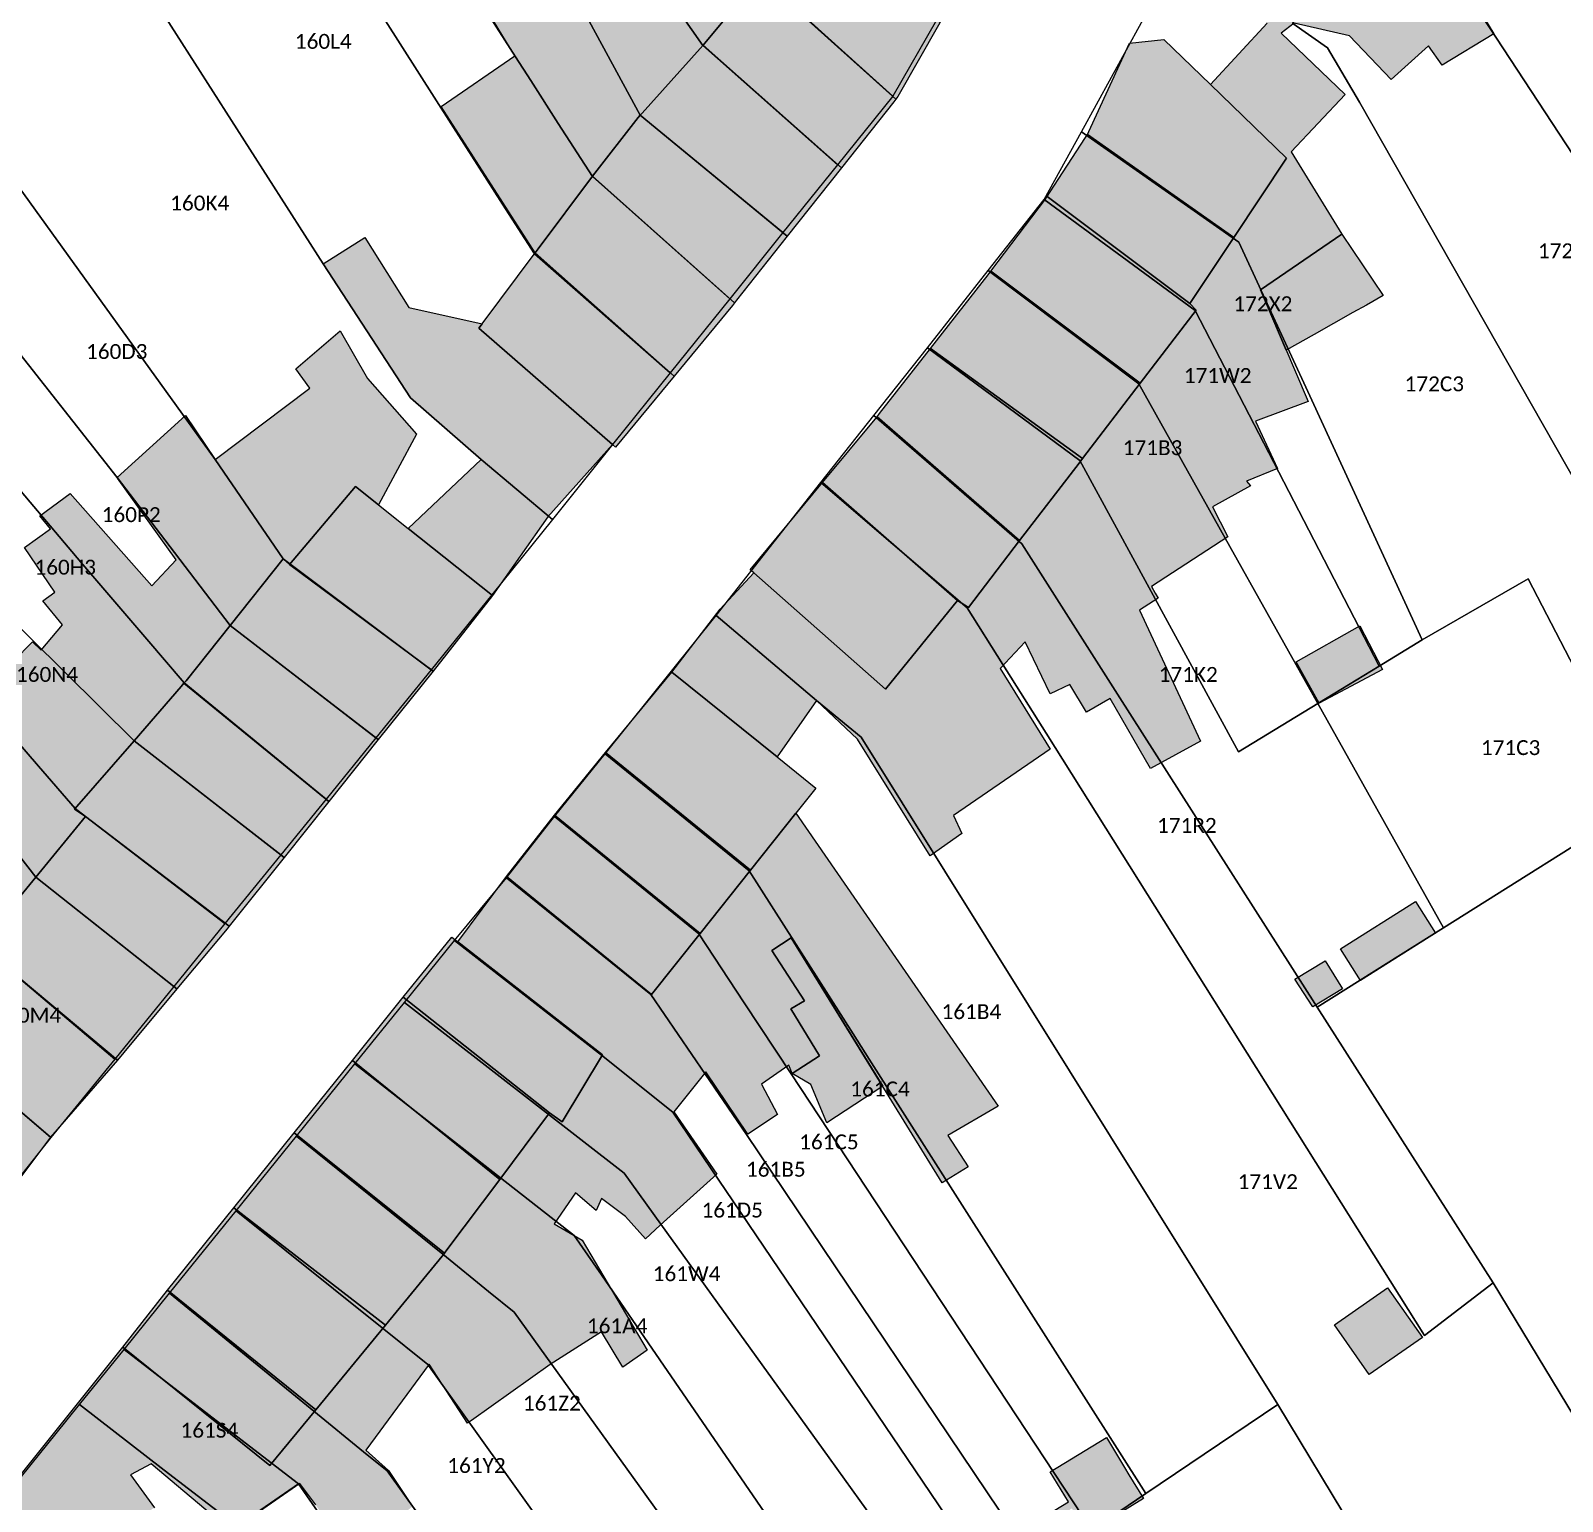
# Model space of a CAD drawing. Header units: metres. Extents: x 113120 to 240396, y 120329 to 242116.
# Drawn here: x 113439.7 to 113522, y 121585.9 to 121664.9 of the extents above; entities that cross this region are included whole.
import ezdxf

# ---------------------------------------------------------------- set-up
doc = ezdxf.new("R2010")
doc.units = ezdxf.units.M
doc.header["$LTSCALE"] = 3
for name, color, linetype, lineweight in [('Bpn_CaPa', 78, 'Continuous', 0), ('Bpn_ReBu', 4, 'Continuous', 0), ('Bpt_CaNu', 7, 'Continuous', 0), ('Hachure bâtiment', 11, 'Continuous', 0)]:
    doc.layers.add(name, color=color, linetype=linetype, lineweight=lineweight)
doc.styles.add('Legend', font='')
doc.styles.get('Legend').set_extended_font_data('Calibri')

msp = doc.modelspace()

# ---------------------------------------------------------------- hatches: boundary and pattern name
at = {"layer": 'Hachure bâtiment'}
h = msp.add_hatch(color=256, dxfattribs=at)
h.dxf.hatch_style = 1
h.paths.add_polyline_path([(113519.867, 121692.901), (113522.372, 121688.787), (113520.967, 121687.284), (113523.217, 121685.084), (113523.993, 121686.05), (113526.417, 121682.334), (113525.217, 121681.834), (113526.817, 121680.851), (113525.75, 121679.051), (113521.067, 121681.401), (113520.067, 121679.784), (113521.434, 121679.084), (113520.067, 121676.151), (113521.517, 121675.001), (113524.634, 121672.518), (113524.317, 121671.984), (113525.348, 121671.066), (113526.467, 121670.068), (113524.534, 121668.018), (113523.034, 121669.184), (113524, 121670.051), (113519.034, 121674.201), (113517.95, 121675.001), (113517.174, 121675.574), (113516.9, 121675.001), (113515.367, 121671.801), (113518.567, 121668.984), (113516.634, 121667.451), (113518.284, 121664.701), (113515.517, 121663.018), (113514.784, 121664.051), (113512.784, 121662.251), (113510.534, 121664.601), (113507.567, 121665.268), (113506.867, 121664.734), (113510.317, 121661.434), (113507.417, 121658.368), (113510.134, 121653.951), (113505.767, 121650.951), (113508.317, 121644.951), (113505.5, 121643.901), (113506.684, 121641.368), (113505.017, 121640.684), (113505.217, 121640.434), (113503.184, 121639.301), (113504, 121637.684), (113499.917, 121635.018), (113500.114, 121634.673), (113500.272, 121634.398), (113499.267, 121633.751), (113502.534, 121626.718), (113499.85, 121625.251), (113497.684, 121629.001), (113496.417, 121628.268), (113495.517, 121629.768), (113494.467, 121629.251), (113493.117, 121632.051), (113491.784, 121630.618), (113494.467, 121626.284), (113489.284, 121622.718), (113489.717, 121621.751), (113488.017, 121620.568), (113484.117, 121626.818), (113481.917, 121628.901), (113479.804, 121625.875), (113474.143, 121630.43), (113476.743, 121633.803), (113478.551, 121635.755), (113485.617, 121629.501), (113489.484, 121634.268), (113490.084, 121633.901), (113492.83, 121637.487), (113496.019, 121641.651), (113496.202, 121641.89), (113499.302, 121645.934), (113502.317, 121649.868), (113501.967, 121650.218), (113504.334, 121653.768), (113507.167, 121658.018), (113503.075, 121661.976), (113506.117, 121665.268), (113502.396, 121669.089), (113511.217, 121667.101), (113512.517, 121672.701), (113513.25, 121672.568), (113513.75, 121675.001), (113514.417, 121678.118), (113513.85, 121678.284), (113514.947, 121682.393), (113515.005, 121682.61), (113515.04, 121682.782), (113515.886, 121686.918), (113516.775, 121691.264), (113516.82, 121691.484), (113516.841, 121691.633), (113517.099, 121693.484)])
h.paths.add_polyline_path([(113521.068, 121681.401), (113525.75, 121679.051), (113524.323, 121676.807), (113521.434, 121679.084), (113520.067, 121679.784)], flags=16)
h = msp.add_hatch(color=256, dxfattribs=at)
h.dxf.hatch_style = 1
h.paths.add_polyline_path([(113494.517, 121681.218), (113492.967, 121675.001), (113492.835, 121674.482), (113492.084, 121675.001), (113485.284, 121679.718), (113483.085, 121676.424), (113482.93, 121676.171), (113482.384, 121675.001), (113480.827, 121671.691), (113480.731, 121671.487), (113480.667, 121671.351), (113478.967, 121667.934), (113478.883, 121667.767), (113478.743, 121667.598), (113475.928, 121664.202), (113475.832, 121664.086), (113475.681, 121663.919), (113472.556, 121660.442), (113472.455, 121660.33), (113472.347, 121660.204), (113469.884, 121657.051), (113466.972, 121653.16), (113466.805, 121652.936), (113461.761, 121660.798), (113465.717, 121663.518), (113463.293, 121667.537), (113466.967, 121669.851), (113468.5, 121667.601), (113469.967, 121668.651), (113470.75, 121667.434), (113472.617, 121668.651), (113471.35, 121670.484), (113474.884, 121672.951), (113474.284, 121673.984), (113475.8, 121675.001), (113477.634, 121676.251), (113478.567, 121675.001), (113479.284, 121674.018), (113479.934, 121675.001), (113476.284, 121679.834), (113478.567, 121681.618), (113478.1, 121682.101), (113479.309, 121684.035), (113480.671, 121683.082), (113479.434, 121680.918), (113481.367, 121678.401), (113483.217, 121681.368), (113480.762, 121683.276), (113481.684, 121685.868)])
h = msp.add_hatch(color=256, dxfattribs=at)
h.dxf.hatch_style = 1
h.paths.add_polyline_path([(113488.567, 121665.334), (113488.477, 121665.17), (113486.286, 121661.335), (113486.186, 121661.199), (113478.883, 121667.767), (113478.967, 121667.934), (113480.667, 121671.351), (113480.731, 121671.487)], flags=17)
h = msp.add_hatch(color=256, dxfattribs=at)
h.dxf.hatch_style = 1
h.paths.add_polyline_path([(113486.186, 121661.199), (113486.07, 121661.052), (113483.254, 121657.498), (113475.832, 121664.086), (113475.928, 121664.202), (113478.743, 121667.598), (113478.883, 121667.767)], flags=17)
h = msp.add_hatch(color=256, dxfattribs=at)
h.dxf.hatch_style = 1
h.paths.add_polyline_path([(113483.254, 121657.498), (113480.351, 121653.833), (113472.455, 121660.33), (113472.556, 121660.442), (113475.681, 121663.919), (113475.832, 121664.086)], flags=17)
h = msp.add_hatch(color=256, dxfattribs=at)
h.dxf.hatch_style = 1
h.paths.add_polyline_path([(113503.075, 121661.976), (113507.167, 121658.018), (113504.334, 121653.768), (113496.466, 121659.29), (113496.538, 121659.447), (113498.734, 121664.201), (113500.567, 121664.401)], flags=17)
h = msp.add_hatch(color=256, dxfattribs=at)
h.dxf.hatch_style = 1
h.paths.add_polyline_path([(113480.351, 121653.833), (113477.628, 121650.396), (113477.515, 121650.253), (113469.884, 121657.051), (113472.347, 121660.204), (113472.455, 121660.33)])
h = msp.add_hatch(color=256, dxfattribs=at)
h.dxf.hatch_style = 1
h.paths.add_polyline_path([(113504.334, 121653.768), (113501.967, 121650.218), (113494.315, 121655.97), (113494.438, 121656.159), (113496.365, 121659.134), (113496.466, 121659.29)], flags=17)
h = msp.add_hatch(color=256, dxfattribs=at)
h.dxf.hatch_style = 1
h.paths.add_polyline_path([(113477.515, 121650.253), (113477.404, 121650.114), (113474.273, 121646.313), (113466.805, 121652.936), (113466.972, 121653.16), (113469.884, 121657.051)])
h = msp.add_hatch(color=256, dxfattribs=at)
h.dxf.hatch_style = 1
h.paths.add_polyline_path([(113501.967, 121650.218), (113502.317, 121649.868), (113499.302, 121645.934), (113491.285, 121651.95), (113494.217, 121655.818), (113494.315, 121655.97)], flags=17)
h = msp.add_hatch(color=256, dxfattribs=at)
h.dxf.hatch_style = 1
h.paths.add_polyline_path([(113460.034, 121650.001), (113463.96, 121649.136), (113463.784, 121648.901), (113470.96, 121642.652), (113467.498, 121638.766), (113464.527, 121634.533), (113459.996, 121638.145), (113463.917, 121641.851), (113460.117, 121645.151), (113455.434, 121652.351), (113457.667, 121653.768)])
h = msp.add_hatch(color=256, dxfattribs=at)
h.dxf.hatch_style = 1
h.paths.add_polyline_path([(113507.143, 121647.715), (113505.767, 121650.951), (113510.134, 121653.951), (113512.347, 121650.643), (113511.448, 121650.137), (113510.726, 121649.731), (113508.644, 121648.56)], flags=17)
h = msp.add_hatch(color=256, dxfattribs=at)
h.dxf.hatch_style = 1
h.paths.add_polyline_path([(113474.273, 121646.313), (113471.134, 121642.501), (113470.96, 121642.652), (113463.784, 121648.901), (113463.96, 121649.136), (113466.805, 121652.936)])
h = msp.add_hatch(color=256, dxfattribs=at)
h.dxf.hatch_style = 1
h.paths.add_polyline_path([(113499.302, 121645.934), (113496.202, 121641.89), (113488.039, 121647.797), (113491.134, 121651.751), (113491.285, 121651.95)], flags=17)
h = msp.add_hatch(color=256, dxfattribs=at)
h.dxf.hatch_style = 1
h.paths.add_polyline_path([(113457.817, 121646.201), (113460.434, 121643.201), (113458.406, 121639.413), (113457.167, 121640.401), (113453.617, 121636.201), (113453.284, 121636.501), (113450.435, 121632.933), (113448.065, 121629.965), (113447.953, 121629.824), (113447.805, 121629.654), (113445.275, 121626.741), (113442.084, 121623.068), (113442.667, 121622.668), (113439.994, 121619.423), (113436.984, 121615.768), (113434.842, 121617.734), (113433.122, 121620.288), (113432.817, 121620.751), (113435.334, 121622.518), (113434.684, 121623.368), (113435.834, 121624.168), (113435.417, 121624.801), (113437.484, 121625.968), (113435.717, 121627.901), (113439.817, 121632.051), (113440.284, 121631.601), (113441.434, 121632.968), (113440.384, 121634.251), (113441.017, 121634.718), (113439.384, 121637.118), (113440.784, 121638.118), (113440.217, 121638.818), (113441.834, 121640.018), (113446.234, 121635.051), (113447.534, 121636.451), (113444.387, 121640.84), (113444.367, 121640.868), (113448.034, 121644.201), (113449.634, 121641.851), (113454.717, 121645.668), (113453.967, 121646.718), (113456.334, 121648.751)])
h = msp.add_hatch(color=256, dxfattribs=at)
h.dxf.hatch_style = 1
h.paths.add_polyline_path([(113496.202, 121641.89), (113496.019, 121641.651), (113492.83, 121637.487), (113485.17, 121644.132), (113485.309, 121644.309), (113488.039, 121647.797)], flags=17)
h = msp.add_hatch(color=256, dxfattribs=at)
h.dxf.hatch_style = 1
h.paths.add_polyline_path([(113492.83, 121637.487), (113490.084, 121633.901), (113489.484, 121634.268), (113482.249, 121640.602), (113485.067, 121644.001), (113485.17, 121644.132)], flags=17)
h = msp.add_hatch(color=256, dxfattribs=at)
h.dxf.hatch_style = 1
h.paths.add_polyline_path([(113458.406, 121639.413), (113459.996, 121638.145), (113464.527, 121634.533), (113461.331, 121630.471), (113453.617, 121636.201), (113457.167, 121640.401)])
h = msp.add_hatch(color=256, dxfattribs=at)
h.dxf.hatch_style = 1
h.paths.add_polyline_path([(113489.484, 121634.268), (113485.617, 121629.501), (113478.551, 121635.755), (113478.367, 121635.918), (113482.249, 121640.602)], flags=17)
h = msp.add_hatch(color=256, dxfattribs=at)
h.dxf.hatch_style = 1
h.paths.add_polyline_path([(113453.617, 121636.201), (113461.331, 121630.471), (113458.384, 121626.801), (113450.435, 121632.933), (113453.284, 121636.501)])
h = msp.add_hatch(color=256, dxfattribs=at)
h.dxf.hatch_style = 1
h.paths.add_polyline_path([(113458.384, 121626.801), (113455.736, 121623.483), (113447.953, 121629.824), (113448.065, 121629.965), (113450.435, 121632.933)], flags=17)
h = msp.add_hatch(color=256, dxfattribs=at)
h.dxf.hatch_style = 1
h.paths.add_polyline_path([(113512.317, 121630.568), (113508.917, 121628.751), (113507.676, 121630.985), (113511.1, 121632.91)], flags=17)
h = msp.add_hatch(color=256, dxfattribs=at)
h.dxf.hatch_style = 1
h.paths.add_polyline_path([(113479.804, 121625.875), (113481.884, 121624.201), (113480.814, 121622.856), (113478.369, 121619.783), (113470.582, 121626.102), (113474.143, 121630.43)])
h = msp.add_hatch(color=256, dxfattribs=at)
h.dxf.hatch_style = 1
h.paths.add_polyline_path([(113455.736, 121623.483), (113453.332, 121620.47), (113445.275, 121626.741), (113447.805, 121629.654), (113447.953, 121629.824)], flags=17)
h = msp.add_hatch(color=256, dxfattribs=at)
h.dxf.hatch_style = 1
h.paths.add_polyline_path([(113415.917, 121625.501), (113415.084, 121624.851), (113416.267, 121623.318), (113418.734, 121624.918), (113420.017, 121623.251), (113419.017, 121622.468), (113420.534, 121620.368), (113417.417, 121618.151), (113418.235, 121616.934), (113419.467, 121615.101), (113420.984, 121615.918), (113422.134, 121614.268), (113422.967, 121614.801), (113423.934, 121613.268), (113424.967, 121613.851), (113426.234, 121612.001), (113428.042, 121613.134), (113431.284, 121608.701), (113428.717, 121606.701), (113431.084, 121603.268), (113433.917, 121605.068), (113431.517, 121608.668), (113434.608, 121610.739), (113440.788, 121605.45), (113436.595, 121599.888), (113434.984, 121601.318), (113434.184, 121600.368), (113435.717, 121598.951), (113434.034, 121596.851), (113431.134, 121593.018), (113429.159, 121596.012), (113426.517, 121600.018), (113425.767, 121599.568), (113423.384, 121603.101), (113424.117, 121603.518), (113420.481, 121608.499), (113418.217, 121611.601), (113418.617, 121611.851), (113416.034, 121615.568), (113415.567, 121615.318), (113413.455, 121618.254), (113410.784, 121621.968), (113411.134, 121622.218), (113409.485, 121624.734), (113414.184, 121627.818)])
h = msp.add_hatch(color=256, dxfattribs=at)
h.dxf.hatch_style = 1
h.paths.add_polyline_path([(113453.332, 121620.47), (113450.53, 121616.962), (113450.39, 121616.786), (113442.667, 121622.668), (113442.084, 121623.068), (113445.275, 121626.741)], flags=17)
h = msp.add_hatch(color=256, dxfattribs=at)
h.dxf.hatch_style = 1
h.paths.add_polyline_path([(113478.369, 121619.783), (113475.666, 121616.385), (113467.855, 121622.747), (113470.582, 121626.102)])
h = msp.add_hatch(color=256, dxfattribs=at)
h.dxf.hatch_style = 1
h.paths.add_polyline_path([(113480.617, 121608.868), (113482.084, 121609.818), (113480.534, 121612.351), (113481.284, 121612.768), (113479.517, 121615.468), (113480.567, 121616.151), (113485.474, 121608.185), (113482.469, 121606.219), (113481.615, 121608.274)], flags=16)
h.paths.add_polyline_path([(113491.667, 121607.118), (113488.967, 121605.551), (113490.067, 121603.851), (113488.667, 121603.001), (113480.567, 121616.151), (113479.517, 121615.468), (113481.284, 121612.768), (113480.534, 121612.351), (113482.084, 121609.818), (113480.617, 121608.868), (113480.434, 121609.318), (113478.967, 121608.301), (113479.834, 121606.668), (113478.234, 121605.618), (113475.984, 121608.968), (113474.267, 121606.818), (113476.567, 121603.468), (113473.531, 121600.722), (113472.734, 121600.001), (113471.667, 121601.201), (113470.384, 121602.168), (113470.084, 121601.518), (113468.984, 121602.468), (113467.834, 121600.801), (113469.334, 121599.918), (113472.834, 121594.018), (113471.517, 121593.101), (113470.367, 121595.001), (113467.617, 121593.251), (113463.388, 121590.246), (113463.184, 121590.101), (113461.117, 121593.268), (113457.717, 121588.651), (113458.934, 121587.551), (113460.217, 121585.618), (113456.884, 121582.868), (113455.034, 121585.701), (113454.167, 121586.851), (113450.484, 121584.301), (113446.184, 121587.918), (113445.084, 121587.318), (113446.367, 121585.551), (113444.317, 121584.318), (113446.155, 121581.554), (113448.984, 121577.301), (113451.817, 121579.001), (113454.267, 121575.151), (113447.2, 121570.168), (113444.683, 121573.933), (113441.817, 121578.218), (113437.066, 121584.693), (113444.666, 121594.175), (113452.567, 121587.818), (113455.034, 121590.818), (113458.771, 121595.364), (113461.819, 121599.07), (113461.941, 121599.219), (113462.076, 121599.399), (113464.914, 121603.186), (113467.584, 121606.751), (113468.267, 121606.268), (113470.434, 121609.868), (113462.659, 121615.947), (113465.272, 121619.456), (113473.067, 121613.118), (113475.666, 121616.385), (113478.369, 121619.783), (113480.814, 121622.856)])
h = msp.add_hatch(color=256, dxfattribs=at)
h.dxf.hatch_style = 1
h.paths.add_polyline_path([(113450.39, 121616.786), (113450.267, 121616.639), (113447.571, 121613.414), (113439.994, 121619.423), (113442.667, 121622.668)], flags=17)
h = msp.add_hatch(color=256, dxfattribs=at)
h.dxf.hatch_style = 1
h.paths.add_polyline_path([(113475.666, 121616.385), (113473.067, 121613.118), (113465.272, 121619.456), (113467.855, 121622.747)], flags=17)
h = msp.add_hatch(color=256, dxfattribs=at)
h.dxf.hatch_style = 1
h.paths.add_polyline_path([(113447.571, 121613.414), (113444.717, 121610.001), (113444.376, 121609.593), (113436.984, 121615.768), (113439.994, 121619.423)])
h = msp.add_hatch(color=256, dxfattribs=at)
h.dxf.hatch_style = 1
h.paths.add_polyline_path([(113515.167, 121616.401), (113511.134, 121613.868), (113510.067, 121615.568), (113514.084, 121618.101)])
h = msp.add_hatch(color=256, dxfattribs=at)
h.dxf.hatch_style = 1
h.paths.add_polyline_path([(113436.984, 121615.768), (113444.376, 121609.593), (113440.788, 121605.45), (113434.608, 121610.739), (113430.188, 121614.522), (113434.842, 121617.734)])
h = msp.add_hatch(color=256, dxfattribs=at)
h.dxf.hatch_style = 1
h.paths.add_polyline_path([(113462.659, 121615.947), (113470.434, 121609.868), (113468.267, 121606.268), (113467.584, 121606.751), (113459.733, 121612.969), (113462.334, 121616.201)], flags=17)
h = msp.add_hatch(color=256, dxfattribs=at)
h.dxf.hatch_style = 1
h.paths.add_polyline_path([(113510.167, 121613.418), (113508.567, 121612.451), (113507.612, 121613.941), (113509.234, 121614.918)])
h = msp.add_hatch(color=256, dxfattribs=at)
h.dxf.hatch_style = 1
h.paths.add_polyline_path([(113467.584, 121606.751), (113464.914, 121603.186), (113456.998, 121609.569), (113459.733, 121612.969)], flags=17)
h = msp.add_hatch(color=256, dxfattribs=at)
h.dxf.hatch_style = 1
h.paths.add_polyline_path([(113464.914, 121603.186), (113462.076, 121599.399), (113461.941, 121599.219), (113453.877, 121605.69), (113456.998, 121609.569)], flags=17)
h = msp.add_hatch(color=256, dxfattribs=at)
h.dxf.hatch_style = 1
h.paths.add_polyline_path([(113461.941, 121599.219), (113461.819, 121599.07), (113458.771, 121595.364), (113450.639, 121601.664), (113453.877, 121605.69)], flags=17)
h = msp.add_hatch(color=256, dxfattribs=at)
h.dxf.hatch_style = 1
h.paths.add_polyline_path([(113458.771, 121595.364), (113455.034, 121590.818), (113447.072, 121597.231), (113450.639, 121601.664)], flags=17)
h = msp.add_hatch(color=256, dxfattribs=at)
h.dxf.hatch_style = 1
h.paths.add_polyline_path([(113455.034, 121590.818), (113452.567, 121587.818), (113444.666, 121594.175), (113447.072, 121597.231)], flags=17)
h = msp.add_hatch(color=256, dxfattribs=at)
h.dxf.hatch_style = 1
h.paths.add_polyline_path([(113514.467, 121594.701), (113511.6, 121592.701), (113509.734, 121595.368), (113512.584, 121597.368)])
h = msp.add_hatch(color=256, dxfattribs=at)
h.dxf.hatch_style = 1
h.paths.add_polyline_path([(113496.384, 121584.351), (113494.417, 121583.084), (113493.667, 121584.268), (113495.634, 121585.518)], flags=16)
h.paths.add_polyline_path([(113498.699, 121587.328), (113499.48, 121586.046), (113498.255, 121585.3), (113496.64, 121584.317), (113496.47, 121584.213), (113494.176, 121582.816), (113493.166, 121584.478), (113495.459, 121585.874), (113494.476, 121587.489), (113497.485, 121589.321), (113498.468, 121587.707)])

# ---------------------------------------------------------------- linework, layer by layer
at = {"layer": 'Bpn_CaPa'}
for points in [[(113457.237, 121692.86), (113457.522, 121692.411), (113459.817, 121688.784), (113462.639, 121684.325), (113465.264, 121680.2), (113467.035, 121677.417), (113468.489, 121675.111), (113472.618, 121668.65), (113475.818, 121664.067), (113483.053, 121657.671), (113480.116, 121654.024), (113472.456, 121660.329), (113469.475, 121665.808), (113468.501, 121667.6), (113449.106, 121697.538), (113451.497, 121699.325), (113452.616, 121700.161), (113457.237, 121692.86)], [(113477.262, 121650.478), (113469.887, 121657.048), (113468.053, 121659.893), (113466.573, 121662.191), (113465.75, 121663.467), (113445.627, 121694.938), (113449.106, 121697.538), (113468.501, 121667.6), (113469.475, 121665.808), (113472.456, 121660.329), (113480.116, 121654.024), (113477.262, 121650.478)], [(113474.061, 121646.503), (113466.773, 121652.892), (113465.059, 121655.562), (113463.692, 121657.692), (113462.421, 121659.672), (113441.711, 121692.179), (113442.835, 121693.017), (113443.811, 121693.647), (113444.435, 121694.05), (113445.627, 121694.938), (113465.75, 121663.467), (113466.573, 121662.191), (113468.053, 121659.893), (113469.887, 121657.048), (113477.262, 121650.478), (113474.061, 121646.503)], [(113474.061, 121646.503), (113471.035, 121642.743), (113467.736, 121638.622), (113463.918, 121641.85), (113460.118, 121645.15), (113455.435, 121652.35), (113433.754, 121686.232), (113434.283, 121686.628), (113435.18, 121687.326), (113438.094, 121689.478), (113441.711, 121692.179), (113462.421, 121659.672), (113463.692, 121657.692), (113465.059, 121655.562), (113466.773, 121652.892), (113474.061, 121646.503)], [(113430.306, 121683.664), (113433.754, 121686.232), (113455.435, 121652.35), (113460.118, 121645.15), (113463.918, 121641.85), (113467.736, 121638.622), (113464.49, 121634.567), (113461.225, 121630.55), (113453.285, 121636.5), (113449.635, 121641.85), (113429.114, 121670.306), (113426.688, 121673.67), (113431.964, 121677.425), (113428.744, 121682.497), (113430.306, 121683.664)], [(113488.371, 121665.442), (113486.016, 121661.353), (113478.901, 121667.799), (113473.276, 121675.429), (113472.079, 121677.144), (113470.269, 121679.681), (113468.311, 121682.541), (113469.235, 121683.25), (113471.268, 121684.6), (113474.881, 121680.088), (113476.445, 121677.788), (113477.163, 121676.732), (113480.732, 121671.486), (113488.371, 121665.442)], [(113468.311, 121682.541), (113470.269, 121679.681), (113472.079, 121677.144), (113473.276, 121675.429), (113478.901, 121667.799), (113486.016, 121661.353), (113483.053, 121657.671), (113475.818, 121664.067), (113472.618, 121668.65), (113468.489, 121675.111), (113467.035, 121677.417), (113465.264, 121680.2), (113468.311, 121682.541)], [(113546.696, 121636.364), (113539.788, 121631.932), (113513.175, 121672.505), (113503.076, 121674.949), (113504.434, 121679.93), (113514.351, 121678.097), (113523.446, 121670.607), (113525.401, 121668.997), (113546.696, 121636.364)], [(113539.788, 121631.932), (113530.847, 121626.299), (113511.078, 121661.022), (113509.353, 121663.952), (113507.501, 121665.247), (113508.07, 121667.774), (113501.534, 121669.247), (113503.076, 121674.949), (113513.175, 121672.505), (113539.788, 121631.932)], [(113429.135, 121660.233), (113426.635, 121663.417), (113424.168, 121666.567), (113429.114, 121670.306), (113449.635, 121641.85), (113453.285, 121636.5), (113461.225, 121630.55), (113458.258, 121626.898), (113450.436, 121632.932), (113446.92, 121637.53), (113444.368, 121640.867), (113432.646, 121655.756), (113429.135, 121660.233)], [(113526.347, 121623.466), (113520.143, 121635.428), (113514.452, 121632.162), (113508.517, 121645.029), (113504.604, 121653.511), (113496.152, 121659.443), (113499.376, 121665.317), (113501.534, 121669.247), (113508.07, 121667.774), (113507.501, 121665.247), (113509.353, 121663.952), (113511.078, 121661.022), (113530.847, 121626.299), (113526.347, 121623.466)], [(113514.452, 121632.162), (113512.142, 121630.752), (113505.943, 121642.719), (113502.251, 121649.847), (113494.151, 121655.797), (113496.152, 121659.443), (113504.604, 121653.511), (113508.517, 121645.029), (113514.452, 121632.162)], [(113491.144, 121651.986), (113494.151, 121655.797), (113502.251, 121649.847), (113505.943, 121642.719), (113512.142, 121630.752), (113508.846, 121628.74), (113503.874, 121637.624), (113499.236, 121645.913), (113491.144, 121651.986)], [(113432.646, 121655.756), (113444.368, 121640.867), (113446.92, 121637.53), (113450.436, 121632.932), (113458.258, 121626.898), (113455.583, 121623.608), (113447.972, 121629.847), (113445.964, 121632.188), (113442.415, 121636.325), (113428.813, 121652.413), (113432.646, 121655.756)], [(113427.035, 121645.117), (113424.268, 121648.45), (113428.813, 121652.413), (113442.415, 121636.325), (113445.964, 121632.188), (113447.972, 121629.847), (113455.583, 121623.608), (113453.149, 121620.612), (113445.276, 121626.74), (113428.501, 121643.333), (113427.035, 121645.117)], [(113491.144, 121651.986), (113499.236, 121645.913), (113503.874, 121637.624), (113508.846, 121628.74), (113504.58, 121626.136), (113499.783, 121634.953), (113497.926, 121638.367), (113496.068, 121641.78), (113487.878, 121647.846), (113491.144, 121651.986)], [(113508.846, 121628.74), (113515.587, 121616.694), (113508.812, 121612.43), (113498.085, 121629.25), (113492.947, 121637.308), (113485.001, 121644.2), (113487.878, 121647.846), (113496.068, 121641.78), (113497.926, 121638.367), (113499.783, 121634.953), (113504.58, 121626.136), (113508.846, 121628.74)], [(113427.035, 121645.117), (113428.501, 121643.333), (113445.276, 121626.74), (113453.149, 121620.612), (113450.147, 121616.919), (113442.668, 121622.667), (113442.11, 121623.096), (113440.138, 121625.38), (113435.814, 121630.389), (113424.721, 121643.256), (113427.035, 121645.117)], [(113482.161, 121640.601), (113485.001, 121644.2), (113492.947, 121637.308), (113498.085, 121629.25), (113508.812, 121612.43), (113518.251, 121597.63), (113514.568, 121594.797), (113494.25, 121627.143), (113491.934, 121630.83), (113490.018, 121633.88), (113482.161, 121640.601)], [(113422.585, 121641.65), (113424.721, 121643.256), (113435.814, 121630.389), (113440.138, 121625.38), (113442.11, 121623.096), (113442.668, 121622.667), (113450.147, 121616.919), (113447.405, 121613.545), (113439.995, 121619.422), (113428.668, 121634.017), (113425.568, 121637.767), (113422.585, 121641.65)], [(113482.161, 121640.601), (113490.018, 121633.88), (113491.934, 121630.83), (113494.25, 121627.143), (113514.568, 121594.797), (113518.251, 121597.63), (113532.542, 121574.034), (113521.42, 121567.01), (113514.143, 121578.662), (113510.75, 121584.36), (113506.687, 121591.1), (113484.318, 121626.929), (113481.917, 121628.9), (113476.525, 121633.458), (113478.389, 121635.82), (113482.161, 121640.601)], [(113526.347, 121623.466), (113515.587, 121616.694), (113508.846, 121628.74), (113512.142, 121630.752), (113514.452, 121632.162), (113520.143, 121635.428), (113526.347, 121623.466)], [(113424.818, 121631.467), (113428.668, 121634.017), (113439.995, 121619.422), (113447.405, 121613.545), (113444.233, 121609.642), (113436.958, 121615.79), (113434.866, 121617.752), (113432.25, 121621.192), (113429.535, 121624.783), (113427.095, 121628.175), (113424.818, 121631.467)], [(113470.58, 121626.029), (113476.525, 121633.458), (113481.917, 121628.9), (113484.318, 121626.929), (113506.687, 121591.1), (113499.611, 121586.324), (113484.754, 121609.639), (113483.883, 121611.005), (113478.303, 121619.762), (113470.58, 121626.029)], [(113467.854, 121622.673), (113470.58, 121626.029), (113478.303, 121619.762), (113483.883, 121611.005), (113484.754, 121609.639), (113499.611, 121586.324), (113496.698, 121584.341), (113480.552, 121608.848), (113478.037, 121612.665), (113475.6, 121616.364), (113467.854, 121622.673)], [(113465.28, 121619.374), (113467.854, 121622.673), (113475.6, 121616.364), (113478.037, 121612.665), (113480.552, 121608.848), (113496.698, 121584.341), (113493.779, 121582.354), (113478.168, 121605.597), (113473.022, 121613.119), (113465.28, 121619.374)], [(113465.28, 121619.374), (113473.022, 121613.119), (113478.168, 121605.597), (113493.779, 121582.354), (113491.701, 121580.94), (113474.201, 121606.797), (113470.368, 121609.848), (113462.485, 121616.011), (113465.28, 121619.374)], [(113434.866, 121617.752), (113436.958, 121615.79), (113444.233, 121609.642), (113440.811, 121605.432), (113437.769, 121608.034), (113434.609, 121610.738), (113430.184, 121614.525), (113432.627, 121616.244), (113434.866, 121617.752)], [(113489.118, 121579.182), (113484.25, 121585.94), (113482.604, 121588.225), (113473.556, 121600.784), (113471.585, 121603.521), (113459.793, 121612.679), (113462.485, 121616.011), (113470.368, 121609.848), (113474.201, 121606.797), (113491.701, 121580.94), (113489.118, 121579.182)], [(113489.118, 121579.182), (113485.176, 121576.498), (113470.369, 121598.054), (113468.913, 121600.175), (113457.132, 121609.386), (113459.793, 121612.679), (113471.585, 121603.521), (113473.556, 121600.784), (113482.604, 121588.225), (113484.25, 121585.94), (113489.118, 121579.182)], [(113457.132, 121609.386), (113468.913, 121600.175), (113470.369, 121598.054), (113485.176, 121576.498), (113481.547, 121574.029), (113465.694, 121596.053), (113464.314, 121597.17), (113461.848, 121599.165), (113454.003, 121605.514), (113457.132, 121609.386)], [(113420.983, 121590.298), (113429.134, 121596.049), (113431.719, 121597.799), (113433.516, 121599.055), (113430.577, 121602.929), (113435.008, 121606.074), (113437.769, 121608.034), (113440.811, 121605.432), (113438.298, 121602.27), (113431.135, 121593.017), (113425.768, 121586.217), (113423.733, 121586.3), (113420.983, 121590.298)], [(113450.759, 121601.499), (113454.003, 121605.514), (113461.848, 121599.165), (113464.314, 121597.17), (113465.694, 121596.053), (113481.547, 121574.029), (113477.005, 121570.937), (113461.051, 121593.247), (113458.599, 121595.213), (113450.759, 121601.499)], [(113450.759, 121601.499), (113458.599, 121595.213), (113461.051, 121593.247), (113477.005, 121570.937), (113472.81, 121568.081), (113458.868, 121587.53), (113457.602, 121588.563), (113454.927, 121590.747), (113447.18, 121597.07), (113450.759, 121601.499)], [(113472.81, 121568.081), (113468.968, 121565.523), (113466.074, 121569.671), (113462.8, 121574.363), (113461.856, 121575.716), (113459.733, 121578.758), (113458.646, 121580.317), (113457.015, 121582.653), (113456.014, 121584.088), (113454.101, 121586.83), (113452.635, 121587.96), (113449.291, 121590.536), (113444.736, 121594.045), (113447.18, 121597.07), (113454.927, 121590.747), (113457.602, 121588.563), (113458.868, 121587.53), (113472.81, 121568.081)], [(113444.736, 121594.045), (113449.291, 121590.536), (113452.635, 121587.96), (113454.101, 121586.83), (113450.813, 121584.567), (113446.893, 121587.568), (113442.347, 121591.09), (113444.736, 121594.045)], [(113431.552, 121571.343), (113429.178, 121574.792), (113430.489, 121576.415), (113441.095, 121589.54), (113442.347, 121591.09), (113446.893, 121587.568), (113450.813, 121584.567), (113446.188, 121581.385), (113441.689, 121578.29), (113433.194, 121572.447), (113431.552, 121571.343)], [(113481.547, 121574.029), (113485.176, 121576.498), (113489.118, 121579.182), (113491.701, 121580.94), (113493.779, 121582.354), (113496.698, 121584.341), (113499.611, 121586.324), (113506.687, 121591.1), (113510.75, 121584.36), (113482.224, 121565.313), (113480.151, 121568.38), (113461.116, 121555.555), (113457.805, 121553.323), (113449.873, 121547.979), (113447.516, 121551.436), (113456.133, 121557.121), (113463.26, 121561.805), (113468.968, 121565.523), (113472.81, 121568.081), (113477.005, 121570.937), (113481.547, 121574.029)], [(113431.552, 121571.343), (113433.194, 121572.447), (113441.689, 121578.29), (113446.188, 121581.385), (113450.813, 121584.567), (113454.101, 121586.83), (113456.014, 121584.088), (113457.015, 121582.653), (113455.654, 121581.721), (113448.214, 121576.628), (113444.417, 121574.032), (113436.029, 121568.287), (113434.416, 121567.183), (113431.552, 121571.343)]]:
    msp.add_lwpolyline(points, close=True, dxfattribs=at)
msp.add_lwpolyline([(113524.064, 121562.769), (113521.42, 121567.01), (113532.542, 121574.034), (113518.251, 121597.63), (113508.812, 121612.43), (113515.587, 121616.694), (113526.347, 121623.466)], dxfattribs=at)
at = {"layer": 'Bpn_ReBu'}
for points in [[(113488.567, 121665.334), (113488.477, 121665.17), (113486.286, 121661.335), (113486.186, 121661.199), (113478.883, 121667.767), (113478.967, 121667.934), (113480.667, 121671.351), (113480.731, 121671.487), (113488.567, 121665.334)], [(113486.186, 121661.199), (113486.07, 121661.052), (113483.254, 121657.498), (113475.832, 121664.086), (113475.928, 121664.202), (113478.743, 121667.598), (113478.883, 121667.767), (113486.186, 121661.199)], [(113483.254, 121657.498), (113480.351, 121653.833), (113472.455, 121660.33), (113472.556, 121660.442), (113475.681, 121663.919), (113475.832, 121664.086), (113483.254, 121657.498)], [(113503.075, 121661.976), (113507.167, 121658.018), (113504.334, 121653.768), (113496.466, 121659.29), (113496.538, 121659.447), (113498.734, 121664.201), (113500.567, 121664.401), (113503.075, 121661.976)], [(113480.351, 121653.833), (113477.628, 121650.396), (113477.515, 121650.253), (113469.884, 121657.051), (113472.347, 121660.204), (113472.455, 121660.33), (113480.351, 121653.833)], [(113504.334, 121653.768), (113501.967, 121650.218), (113494.315, 121655.97), (113494.438, 121656.159), (113496.365, 121659.134), (113496.466, 121659.29), (113504.334, 121653.768)], [(113477.515, 121650.253), (113477.404, 121650.114), (113474.273, 121646.313), (113466.805, 121652.936), (113466.972, 121653.16), (113469.884, 121657.051), (113477.515, 121650.253)], [(113501.967, 121650.218), (113502.317, 121649.868), (113499.302, 121645.934), (113491.285, 121651.95), (113494.217, 121655.818), (113494.315, 121655.97), (113501.967, 121650.218)], [(113460.034, 121650.001), (113463.96, 121649.136), (113463.784, 121648.901), (113470.96, 121642.652), (113467.498, 121638.766), (113464.527, 121634.533), (113459.996, 121638.145), (113463.917, 121641.851), (113460.117, 121645.151), (113455.434, 121652.351), (113457.667, 121653.768), (113460.034, 121650.001)], [(113507.143, 121647.715), (113505.767, 121650.951), (113510.134, 121653.951), (113512.347, 121650.643), (113511.448, 121650.137), (113510.726, 121649.731), (113508.644, 121648.56), (113507.143, 121647.715)], [(113474.273, 121646.313), (113471.134, 121642.501), (113470.96, 121642.652), (113463.784, 121648.901), (113463.96, 121649.136), (113466.805, 121652.936), (113474.273, 121646.313)], [(113499.302, 121645.934), (113496.202, 121641.89), (113488.039, 121647.797), (113491.134, 121651.751), (113491.285, 121651.95), (113499.302, 121645.934)], [(113496.202, 121641.89), (113496.019, 121641.651), (113492.83, 121637.487), (113485.17, 121644.132), (113485.309, 121644.309), (113488.039, 121647.797), (113496.202, 121641.89)], [(113492.83, 121637.487), (113490.084, 121633.901), (113489.484, 121634.268), (113482.249, 121640.602), (113485.067, 121644.001), (113485.17, 121644.132), (113492.83, 121637.487)], [(113458.406, 121639.413), (113459.996, 121638.145), (113464.527, 121634.533), (113461.331, 121630.471), (113453.617, 121636.201), (113457.167, 121640.401), (113458.406, 121639.413)], [(113489.484, 121634.268), (113485.617, 121629.501), (113478.551, 121635.755), (113478.367, 121635.918), (113482.249, 121640.602), (113489.484, 121634.268)], [(113453.617, 121636.201), (113461.331, 121630.471), (113458.384, 121626.801), (113450.435, 121632.933), (113453.284, 121636.501), (113453.617, 121636.201)], [(113458.384, 121626.801), (113455.736, 121623.483), (113447.953, 121629.824), (113448.065, 121629.965), (113450.435, 121632.933), (113458.384, 121626.801)], [(113512.317, 121630.568), (113508.917, 121628.751), (113507.676, 121630.985), (113511.1, 121632.91), (113512.317, 121630.568)], [(113479.804, 121625.875), (113481.884, 121624.201), (113480.814, 121622.856), (113478.369, 121619.783), (113470.582, 121626.102), (113474.143, 121630.43), (113479.804, 121625.875)], [(113455.736, 121623.483), (113453.332, 121620.47), (113445.275, 121626.741), (113447.805, 121629.654), (113447.953, 121629.824), (113455.736, 121623.483)], [(113453.332, 121620.47), (113450.53, 121616.962), (113450.39, 121616.786), (113442.667, 121622.668), (113442.084, 121623.068), (113445.275, 121626.741), (113453.332, 121620.47)], [(113478.369, 121619.783), (113475.666, 121616.385), (113467.855, 121622.747), (113470.582, 121626.102), (113478.369, 121619.783)], [(113450.39, 121616.786), (113450.267, 121616.639), (113447.571, 121613.414), (113439.994, 121619.423), (113442.667, 121622.668), (113450.39, 121616.786)], [(113475.666, 121616.385), (113473.067, 121613.118), (113465.272, 121619.456), (113467.855, 121622.747), (113475.666, 121616.385)], [(113447.571, 121613.414), (113444.717, 121610.001), (113444.376, 121609.593), (113436.984, 121615.768), (113439.994, 121619.423), (113447.571, 121613.414)], [(113515.167, 121616.401), (113511.134, 121613.868), (113510.067, 121615.568), (113514.084, 121618.101), (113515.167, 121616.401)], [(113436.984, 121615.768), (113444.376, 121609.593), (113440.788, 121605.45), (113434.608, 121610.739), (113430.188, 121614.522), (113434.842, 121617.734), (113436.984, 121615.768)], [(113462.659, 121615.947), (113470.434, 121609.868), (113468.267, 121606.268), (113467.584, 121606.751), (113459.733, 121612.969), (113462.334, 121616.201), (113462.659, 121615.947)], [(113480.617, 121608.868), (113482.084, 121609.818), (113480.534, 121612.351), (113481.284, 121612.768), (113479.517, 121615.468), (113480.567, 121616.151), (113485.474, 121608.185), (113482.469, 121606.219), (113481.615, 121608.274), (113480.617, 121608.868)], [(113510.167, 121613.418), (113508.567, 121612.451), (113507.612, 121613.941), (113509.234, 121614.918), (113510.167, 121613.418)], [(113467.584, 121606.751), (113464.914, 121603.186), (113456.998, 121609.569), (113459.733, 121612.969), (113467.584, 121606.751)], [(113464.914, 121603.186), (113462.076, 121599.399), (113461.941, 121599.219), (113453.877, 121605.69), (113456.998, 121609.569), (113464.914, 121603.186)], [(113461.941, 121599.219), (113461.819, 121599.07), (113458.771, 121595.364), (113450.639, 121601.664), (113453.877, 121605.69), (113461.941, 121599.219)], [(113458.771, 121595.364), (113455.034, 121590.818), (113447.072, 121597.231), (113450.639, 121601.664), (113458.771, 121595.364)], [(113455.034, 121590.818), (113452.567, 121587.818), (113444.666, 121594.175), (113447.072, 121597.231), (113455.034, 121590.818)], [(113514.467, 121594.701), (113511.6, 121592.701), (113509.734, 121595.368), (113512.584, 121597.368), (113514.467, 121594.701)], [(113498.699, 121587.328), (113499.48, 121586.046), (113498.255, 121585.3), (113496.64, 121584.317), (113496.47, 121584.213), (113494.176, 121582.816), (113493.166, 121584.478), (113495.459, 121585.874), (113494.476, 121587.489), (113497.485, 121589.321), (113498.468, 121587.707), (113498.699, 121587.328)]]:
    msp.add_lwpolyline(points, close=True, dxfattribs=at)
for points in [[(113478.743, 121667.598), (113475.928, 121664.202), (113475.832, 121664.086), (113475.681, 121663.919), (113472.556, 121660.442), (113472.455, 121660.33), (113472.347, 121660.204), (113469.884, 121657.051), (113466.972, 121653.16), (113466.805, 121652.936), (113461.761, 121660.798), (113465.717, 121663.518), (113463.293, 121667.537)], [(113516.634, 121667.451), (113518.284, 121664.701), (113515.517, 121663.018), (113514.784, 121664.051), (113512.784, 121662.251), (113510.534, 121664.601), (113507.567, 121665.268), (113506.867, 121664.734), (113510.317, 121661.434), (113507.417, 121658.368), (113510.134, 121653.951), (113505.767, 121650.951), (113508.317, 121644.951), (113505.5, 121643.901), (113506.684, 121641.368), (113505.017, 121640.684), (113505.217, 121640.434), (113503.184, 121639.301), (113504, 121637.684), (113499.917, 121635.018), (113500.114, 121634.673), (113500.272, 121634.398), (113499.267, 121633.751), (113502.534, 121626.718), (113499.85, 121625.251), (113497.684, 121629.001), (113496.417, 121628.268), (113495.517, 121629.768), (113494.467, 121629.251), (113493.117, 121632.051), (113491.784, 121630.618), (113494.467, 121626.284), (113489.284, 121622.718), (113489.717, 121621.751), (113488.017, 121620.568), (113484.117, 121626.818), (113481.917, 121628.901), (113479.804, 121625.875), (113474.143, 121630.43), (113476.743, 121633.803), (113478.551, 121635.755), (113485.617, 121629.501), (113489.484, 121634.268), (113490.084, 121633.901), (113492.83, 121637.487), (113496.019, 121641.651), (113496.202, 121641.89), (113499.302, 121645.934), (113502.317, 121649.868), (113501.967, 121650.218), (113504.334, 121653.768), (113507.167, 121658.018), (113503.075, 121661.976), (113506.117, 121665.268)], [(113435.717, 121627.901), (113439.817, 121632.051), (113440.284, 121631.601), (113441.434, 121632.968), (113440.384, 121634.251), (113441.017, 121634.718), (113439.384, 121637.118), (113440.784, 121638.118), (113440.217, 121638.818), (113441.834, 121640.018), (113446.234, 121635.051), (113447.534, 121636.451), (113444.387, 121640.84), (113444.367, 121640.868), (113448.034, 121644.201), (113449.634, 121641.851), (113454.717, 121645.668), (113453.967, 121646.718), (113456.334, 121648.751), (113457.817, 121646.201), (113457.817, 121646.201), (113460.434, 121643.201), (113458.406, 121639.413), (113457.167, 121640.401), (113453.617, 121636.201), (113453.284, 121636.501), (113450.435, 121632.933), (113448.065, 121629.965), (113447.953, 121629.824), (113447.805, 121629.654), (113445.275, 121626.741), (113442.084, 121623.068), (113442.667, 121622.668), (113439.994, 121619.423), (113436.984, 121615.768)], [(113437.066, 121584.693), (113444.666, 121594.175), (113452.567, 121587.818), (113455.034, 121590.818), (113458.771, 121595.364), (113461.819, 121599.07), (113461.941, 121599.219), (113462.076, 121599.399), (113464.914, 121603.186), (113467.584, 121606.751), (113468.267, 121606.268), (113470.434, 121609.868), (113462.659, 121615.947), (113465.272, 121619.456), (113473.067, 121613.118), (113475.666, 121616.385), (113478.369, 121619.783), (113480.814, 121622.856), (113491.667, 121607.118), (113491.667, 121607.118), (113488.967, 121605.551), (113490.067, 121603.851), (113488.667, 121603.001), (113480.567, 121616.151), (113479.517, 121615.468), (113481.284, 121612.768), (113480.534, 121612.351), (113482.084, 121609.818), (113480.617, 121608.868), (113480.434, 121609.318), (113478.967, 121608.301), (113479.834, 121606.668), (113478.234, 121605.618), (113475.984, 121608.968), (113474.267, 121606.818), (113476.567, 121603.468), (113473.531, 121600.722), (113472.734, 121600.001), (113471.667, 121601.201), (113470.384, 121602.168), (113470.084, 121601.518), (113468.984, 121602.468), (113467.834, 121600.801), (113469.334, 121599.918), (113472.834, 121594.018), (113471.517, 121593.101), (113470.367, 121595.001), (113467.617, 121593.251), (113463.388, 121590.246), (113463.184, 121590.101), (113461.117, 121593.268), (113457.717, 121588.651), (113458.934, 121587.551), (113460.217, 121585.618)], [(113434.608, 121610.739), (113440.788, 121605.45), (113436.595, 121599.888)], [(113455.034, 121585.701), (113454.167, 121586.851), (113450.484, 121584.301), (113446.184, 121587.918), (113445.084, 121587.318), (113446.367, 121585.551)]]:
    msp.add_lwpolyline(points, dxfattribs=at)

# ---------------------------------------------------------------- texts
at = {"layer": 'Bpt_CaNu', "char_height": 0.8, "attachment_point": 7, "style": 'Legend'}
for s, insert in [('160L4', (113453.907, 121663.886)), ('160K4', (113447.212, 121655.205)), ('172S2', (113520.661, 121652.641)), ('172X2', (113504.302, 121649.806)), ('160D3', (113442.696, 121647.231)), ('171W2', (113501.643, 121645.952)), ('172C3', (113513.5, 121645.496)), ('171B3', (113498.362, 121642.067)), ('160P2', (113443.535, 121638.472)), ('160H3', (113439.925, 121635.651)), ('160N4', (113438.935, 121629.893)), ('171K2', (113500.294, 121629.9)), ('171C3', (113517.596, 121625.962)), ('171R2', (113500.206, 121621.793)), ('160M4', (113437.768, 121611.592)), ('161B4', (113488.634, 121611.783)), ('161C4', (113483.733, 121607.631)), ('161C5', (113480.989, 121604.79)), ('161B5', (113478.132, 121603.319)), ('171V2', (113504.534, 121602.661)), ('161D5', (113475.748, 121601.127)), ('161W4', (113473.126, 121597.711)), ('161A4', (113469.59, 121594.915)), ('161Z2', (113466.153, 121590.763)), ('161S4', (113447.768, 121589.306)), ('161Y2', (113462.093, 121587.411))]:
    msp.add_mtext(s, dxfattribs=dict(at, insert=insert))

doc.saveas('drawing.dxf')
